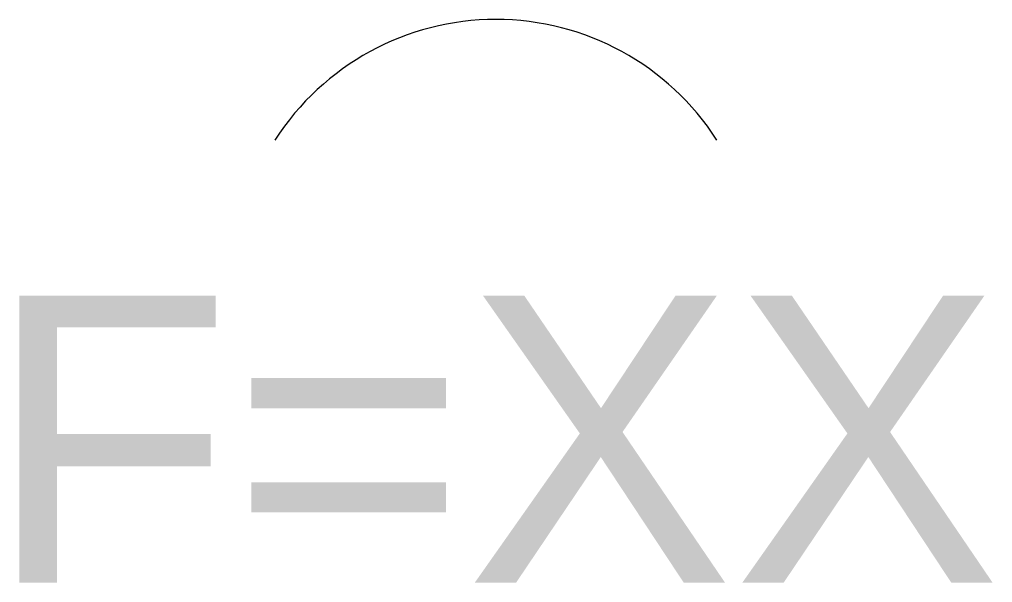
# Model space of a CAD drawing. Header units: metres. Extents: x -2.58 to 2.5, y -0.11 to 2.83.
import ezdxf
from ezdxf.enums import TextEntityAlignment as Align

# ---------------------------------------------------------------- set-up
doc = ezdxf.new("R2010")
doc.units = ezdxf.units.M
doc.styles.add('arial', font='arial.ttf')

msp = doc.modelspace()

# ---------------------------------------------------------------- linework, layer by layer
msp.add_arc((-0.0906, 1.4578), 1.3724, 32.7419, 147.2581)

# ---------------------------------------------------------------- texts
at = {"style": 'arial'}
msp.add_attdef('F=XX', text='', height=1.5, dxfattribs=at).set_placement((-0.1021, 0.6375), align=Align.MIDDLE_CENTER)

doc.saveas('drawing.dxf')
